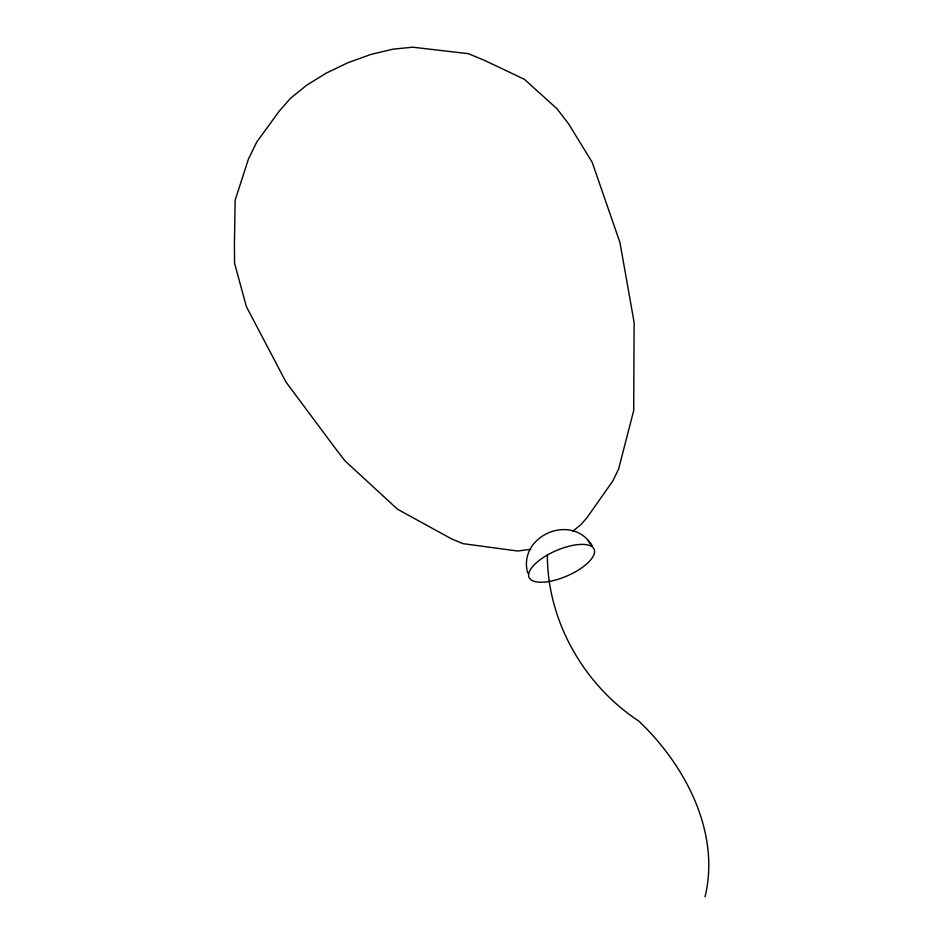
<?xml version="1.0" encoding="UTF-8"?>
<svg xmlns="http://www.w3.org/2000/svg" width="944" height="944" viewBox="0 0 944 944"><rect width="100%" height="100%" fill="white"/><g stroke="black" fill="none" stroke-linecap="round" stroke-linejoin="round"><path stroke-width="1.42" d="M547.402 554.659C547.072 620.633 583.746 684.825 638.581 720.921C684.801 764.522 720.768 832.136 705.038 896.8M572.642 531.319L580.949 524.593L586.814 517.914L612.727 481.133L618.556 469.168L633.695 410.628L634.12 322.411L619.984 242.632L592.183 162.297L568.536 123.747L557.031 108.784L524.416 79.32L484.626 60.428L468.448 53.702L412.811 47.2L393.058 49.159L371.051 54.398L348.277 62.564L326.305 73.089L306.611 85.255L290.563 98.235L279.223 111.156L256.709 142.107L248.461 159.029L235.162 200.081L234.419 243.469L234.549 263.187L246.396 306.658L285.997 382.072L334.66 447.432L344.973 460.849L397.53 509.229L451.562 538.894L462.997 543.65L517.666 551.013L530.74 549.325M590 543.178L592.218 546.069C572.878 512.049 517.406 535.484 527.684 573.008M587.522 539.968L589.67 542.776M549.054 581.48A35.435 13.782 -23.4 0 0 594.272 549.668A35.435 13.782 -23.4 0 0 541.443 558.777A35.435 13.782 -23.4 0 0 549.054 581.48"/></g></svg>
